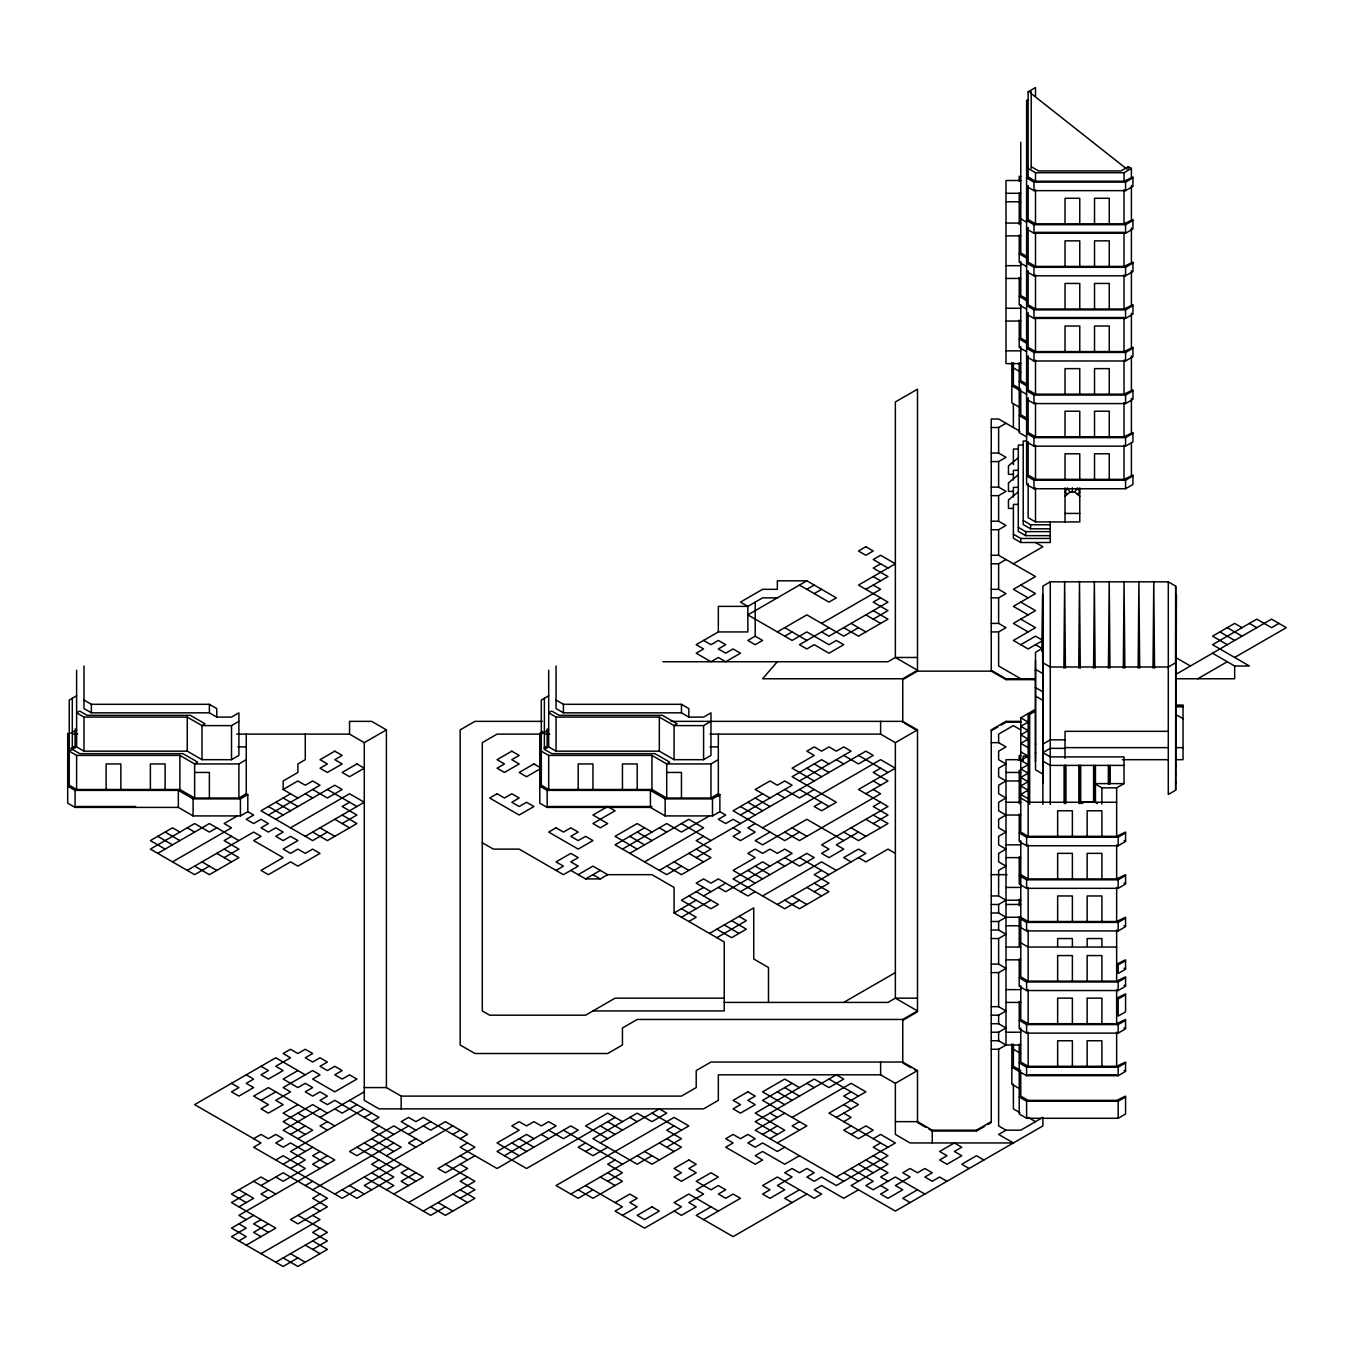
<?xml version="1.0" encoding="UTF-8"?>
<svg xmlns="http://www.w3.org/2000/svg" width="1354" height="1354" viewBox="0 0 1354 1354"><rect width="100%" height="100%" fill="white"/><g stroke="black" fill="none" stroke-linecap="round" stroke-linejoin="round"><path stroke-width="1.5" d="M1042.885 804.327L1042.885 586.096L1050.264 581.831L1168.299 581.831L1175.678 586.096L1175.661 662.749L1168.282 666.997L1168.282 794.476L1175.661 790.211L1175.661 781.8M1065.023 496.376L1069.931 492.111L1074.856 492.111L1077.31 487.863L1079.764 492.111L1077.31 494.244M777.348 661.734L762.59 678.76L902.746 678.76L917.487 670.247L895.366 657.469L887.987 661.734L662.952 661.734M1018.293 457.804L1008.459 465.844L1008.459 474.357L1013.384 474.357M1018.293 474.848L1008.459 482.87L1008.459 491.384L1013.384 491.384M1018.293 491.874L1008.459 499.914L1008.459 508.427L1013.384 508.427M1026.603 186.378L1033.982 190.643L1125.563 190.643L1132.943 186.378L1132.943 176.985L1124.023 181.233L1035.505 181.233L1028.143 176.985L1028.143 91.801L1035.505 87.553L1035.505 96.066M76.619 695.804L69.24 700.052L69.24 785.235L76.619 789.484L179.879 789.484L194.637 798.014L238.896 798.014L246.259 793.749L247.799 794.629L247.799 811.672L240.42 815.92L193.097 815.92L178.339 807.407L75.079 807.407L67.7 803.159L67.7 733.242M70.713 733.276L76.619 729.874L75.079 728.977M70.696 748.542L75.079 746.02L75.079 730.872M70.713 750.319L76.619 746.9L83.982 751.165L187.258 751.165L202 759.679L231.517 759.679L238.896 755.414L238.896 712.83L231.517 717.095L216.758 717.095L209.379 712.83L91.361 712.83L83.982 708.582L83.982 665.982M1131.402 176.985L1131.402 168.455L1128.322 166.694L1120.96 170.942L1038.586 170.942L1031.206 166.694M1028.143 168.455L1035.505 172.72L1124.023 172.72L1131.402 168.455M1026.603 177.865L1033.982 182.13L1125.563 182.13L1132.943 177.865M202 759.679L202 725.609L205.08 723.831L190.322 715.318L87.062 715.318L79.683 711.053L76.619 712.83L83.982 717.095L187.258 717.095L202 725.609L231.517 725.609L238.896 721.343M1028.143 185.498L1028.143 219.568L1035.505 223.833L1124.023 223.833L1132.943 219.568L1132.943 228.978L1125.563 233.227L1033.982 233.227L1026.603 228.978M1026.603 220.448L1033.982 224.713L1125.563 224.713L1132.943 220.448M69.24 751.165L76.619 755.414L179.879 755.414L194.637 763.944L238.896 763.944L246.259 759.679M1028.143 227.421L1028.143 262.151L1035.505 266.416L1124.023 266.416L1132.943 262.151L1132.943 271.562L1125.563 275.81L1033.982 275.81L1026.603 271.562M1026.603 263.048L1033.982 267.297L1125.563 267.297L1132.943 263.048M67.7 786.115L75.079 790.381L178.339 790.381L193.097 798.894L240.42 798.894L247.799 794.629M157.758 853.375L209.379 823.554L238.896 840.597M216.758 827.819L209.379 832.067L194.637 823.554L150.379 849.11L194.637 874.667L209.379 866.137M237.255 815.988L224.138 823.554L231.517 827.819L172.5 861.889M305.276 734.122L305.276 759.679L297.897 763.944L297.897 772.457L283.138 780.97L283.138 789.484L297.897 780.97L305.276 785.235L312.656 780.97L320.018 785.235L268.397 815.04M236.764 734.122L349.535 734.122L364.277 742.652L386.415 729.874L386.415 1087.584L401.156 1096.114L681.451 1096.114L696.21 1087.584L696.21 1070.557L710.968 1062.044L902.746 1062.044L917.487 1070.557L917.487 1122.551L925.696 1127.273M1028.143 270.665L1028.143 304.735L1035.505 309L1124.023 309L1132.943 304.735L1132.943 314.145L1125.563 318.41L1033.982 318.41L1026.603 314.145M1026.603 305.632L1033.982 309.88L1125.563 309.88L1132.943 305.632M290.518 793.749L261.017 810.775L312.656 840.597L327.397 832.067M231.517 836.332L224.138 840.597L238.896 849.11L224.138 857.624M187.258 870.402L253.638 832.067L261.017 836.332L253.638 840.597L283.138 857.624L261.017 870.402L268.397 874.667L290.518 861.889L297.897 866.137L320.018 853.375L312.656 849.11L305.276 853.375L297.897 849.11L290.518 853.375L283.138 849.11L297.897 840.597L290.518 836.332L283.138 840.597L275.776 836.332L283.138 832.067L275.776 827.819L268.397 832.067L261.017 827.819L268.397 823.554L261.017 819.305L253.638 823.554L246.259 819.305L253.638 815.04L247.731 811.638M275.776 819.305L334.776 785.235L342.156 789.484L327.397 798.014L312.656 789.484M290.518 827.819L349.535 793.749L364.277 802.262L305.276 836.332M1028.143 312.605L1028.143 347.318L1035.505 351.583L1124.023 351.583L1132.943 347.318L1132.943 356.728L1125.563 360.993L1033.982 360.993L1026.603 356.728M1026.603 348.215L1033.982 352.463L1125.563 352.463L1132.943 348.215M349.535 802.262L342.156 806.527L356.914 815.04L342.156 823.554M991.246 427.509L998.626 427.509L1006.005 423.26M548.692 695.804L541.312 700.052L541.312 785.235L548.692 789.484L651.951 789.484L666.71 798.014L710.968 798.014L718.331 793.749L719.871 794.629L719.871 811.672L712.492 815.92L665.169 815.92L650.411 807.407L547.151 807.407L539.772 803.159L539.772 733.242L542.717 731.532M991.246 461.579L998.626 461.579L1006.005 457.313L998.626 453.065L991.246 453.065M1028.143 355.848L1028.143 389.918L1035.505 394.166L1124.023 394.166L1132.943 389.918L1132.943 399.312L1125.563 403.577L1033.982 403.577L1026.603 399.312M1026.603 390.798L1033.982 395.063L1125.563 395.063L1132.943 390.798M777.348 597.859L762.59 597.859L747.848 606.372L747.848 631.929L718.331 631.929L696.21 644.69L703.589 648.955L696.21 653.22L710.968 661.734L718.331 657.469L725.71 661.734L740.469 653.22L733.089 648.955L725.71 653.22L718.331 648.955L725.71 644.69L718.331 640.442L710.968 644.69L703.589 640.442M799.469 585.08L828.986 602.107L836.349 597.859L806.849 580.815L747.848 614.885L792.107 640.442L806.849 631.929L828.986 644.69L836.349 640.442L843.728 644.69L828.986 653.22L814.228 644.69L806.849 648.955L799.469 644.69L828.986 627.664M806.849 589.328L814.228 585.08M539.772 750.268L541.312 749.388M544.223 747.696L547.151 746.02L547.151 728.977L548.692 729.874L541.312 734.122L497.053 734.122L482.295 742.652L482.295 1010.93L489.674 1015.195L585.571 1015.195L615.071 998.152L724.238 998.152M544.376 698.292L544.376 749.388L548.692 746.9L556.054 751.165L659.33 751.165L674.072 759.679L703.589 759.679L710.968 755.414L710.968 712.83L703.589 717.095L688.831 717.095L681.451 712.83L563.433 712.83L556.054 708.582L556.054 665.982M814.228 593.594L821.607 589.328M755.21 636.177L747.848 640.442L755.21 644.69L762.59 640.442L755.21 636.177L755.21 602.107M880.608 563.789L873.228 568.037L887.987 576.567L865.866 589.328M991.246 495.649L998.626 495.649L1006.005 491.384L998.626 487.135L991.246 487.135M777.348 631.929L806.849 614.885L843.728 636.177L858.487 627.664M1028.143 397.771L1028.143 432.501L1035.505 436.75L1124.023 436.75L1132.943 432.501L1132.943 441.895L1125.563 446.16L1033.982 446.16L1026.603 441.895M1026.603 433.382L1033.982 437.647L1125.563 437.647L1132.943 433.382M784.728 636.177L792.107 631.929M821.607 623.399L880.608 589.328L873.228 585.08M880.608 597.859L873.228 602.107L887.987 610.637L873.228 619.15M991.246 529.719L998.626 529.719L1006.005 525.454L998.626 521.205L991.246 521.205M1028.143 441.675L1028.143 475.085L1035.505 479.35L1124.023 479.35L1132.943 475.085L1132.943 484.495L1125.563 488.743L1033.982 488.743L1026.603 484.495L1026.603 100.331L1028.143 100.331M1026.603 475.965L1033.982 480.23L1125.563 480.23L1132.943 475.965M674.072 759.679L674.072 725.609L677.152 723.831L662.394 715.318L559.134 715.318L551.755 711.053L548.692 712.83L556.054 717.095L659.33 717.095L674.072 725.609L703.589 725.609L710.968 721.343M991.246 563.789L998.626 563.789L1006.005 559.524M1013.384 563.789L1042.885 546.745L1035.505 542.497M541.312 751.165L548.692 755.414L651.951 755.414L666.71 763.944L710.968 763.944L718.331 759.679M991.246 597.859L998.626 597.859L1006.005 593.594L998.626 589.328L991.246 589.328M556.054 870.402L563.433 866.137L556.054 861.889L570.813 853.375L578.192 857.624L570.813 861.889L578.192 866.137L563.433 874.667L519.174 849.11L493.364 849.11L482.295 842.73M1041.886 651.511L1042.665 594.084L1042.665 664.577M644.572 827.819L615.071 844.845L666.71 874.667L681.451 866.137M902.746 679.657L917.487 671.144L991.246 671.144L1006.005 679.657L1034.913 679.657M1042.665 602.665L1042.665 603.562M578.192 874.667L592.95 866.137L607.692 874.667L651.951 874.667L674.072 887.429L674.072 912.985L724.238 941.944L724.238 1010.93L592.95 1010.93M622.451 849.11L666.71 823.554L681.451 832.067L709.378 815.954M991.246 631.929L998.626 631.929L1006.005 627.664L998.626 623.399L991.246 623.399M539.772 786.115L547.151 790.381L650.411 790.381L665.169 798.894L712.492 798.894L719.871 794.629M1042.885 783.238L1042.885 611.196M570.813 870.402L585.571 878.915L600.313 870.402M629.83 853.375L688.831 819.305L703.589 827.819L644.572 861.889M1042.885 619.709L1042.885 620.606M585.571 878.915L600.313 878.915L607.692 874.667M1042.885 628.239L1042.885 629.119M762.59 793.749L733.089 810.775L784.728 840.597L799.469 832.067M1020.764 644.69L1035.505 636.177L1041.412 639.596M1042.885 636.752L1042.885 637.632M297.897 1070.557L283.138 1079.07L297.897 1087.584L305.276 1083.335L312.656 1087.584L305.276 1091.849L312.656 1096.114L320.018 1091.849L327.397 1096.114L320.018 1100.362L327.397 1104.627L334.776 1100.362L393.794 1134.432M703.589 836.332L696.21 840.597L710.968 849.11L696.21 857.624M740.469 815.04L792.107 785.235L784.728 780.97L777.348 785.235L769.969 780.97L755.21 789.484L769.969 798.014M799.469 780.97L851.107 751.165L843.728 746.9L836.349 751.165L828.986 746.9L821.607 751.165L814.228 746.9L806.849 751.165L814.228 755.414L792.107 768.192L814.228 780.97M1041.412 641.288L1028.143 648.955L1013.384 640.442L1035.505 627.664L1020.764 619.15M1042.885 645.418L1042.885 646.298M1042.885 648.058L1035.505 652.323L1035.505 769.817L1042.885 774.065M261.017 1100.362L275.776 1091.849M659.33 870.402L865.866 751.165L873.228 755.414L858.487 763.944L843.728 755.414M1042.885 653.982L1042.885 654.879M1035.505 761.743L1035.505 660.397M1042.885 656.131L1042.885 657.028M755.21 823.554L747.848 827.819L755.21 832.067L740.469 840.597L733.089 836.332L740.469 832.067L733.089 827.819M814.228 789.484L799.469 798.014L784.728 789.484M709.902 734.122L880.608 734.122L895.366 742.652L917.487 729.874L917.487 1011.827L902.746 1020.341M1042.885 664.662L1042.885 665.542M1035.505 670.095L1035.505 670.975M762.59 827.819L880.608 759.679L895.366 768.192L858.487 789.484L887.987 806.527L821.607 844.845L828.986 849.11L821.607 853.375L828.986 857.624L843.728 849.11L836.349 844.845L858.487 832.067M1175.678 595.049L1176.44 594.609L1175.678 783.035M297.897 1104.627L283.138 1113.14L312.656 1130.184L297.897 1138.697M769.969 832.067L755.21 840.597L762.59 844.845L806.849 819.305L843.728 840.597M821.607 802.262L814.228 806.527L821.607 810.775L836.349 802.262L792.107 776.722L821.607 759.679L828.986 763.944M880.608 768.192L873.228 772.457L887.987 780.97L865.866 793.749M1175.678 603.562L1175.678 602.682M253.638 1138.697L261.017 1134.432L268.397 1138.697L275.776 1134.432L283.138 1138.697L275.776 1142.945L283.138 1147.21L290.518 1142.945L305.276 1151.475M1035.505 687.121L1035.505 688.018M1175.678 612.093L1175.678 611.196M320.018 1108.875L283.138 1130.184L334.776 1159.989L238.896 1215.35L246.259 1219.599M703.589 887.429L681.451 900.207L696.21 908.737M1042.885 691.386L1042.885 692.266M1175.678 620.606L1175.678 619.709M290.518 1134.432L305.276 1125.919M320.018 1117.405L364.277 1091.849M674.072 912.985L696.21 900.207M703.589 895.959L725.71 883.18M1020.764 721.36L1006.005 721.36L991.246 729.874L991.246 1122.551L987.98 1124.446M991.246 730.754L997.813 726.98M1001.097 725.084L1006.005 722.241L1020.764 722.241M1019.224 814.092L1019.224 841.477L1026.603 845.742L1118.184 845.742L1125.563 841.477L1125.563 832.067L1116.644 836.332L1028.143 836.332L1020.764 832.067L1020.764 717.823L1034.693 709.784M1175.678 629.119L1175.678 628.239M1034.625 710.698L1029.666 713.558L1029.666 804.276M1029.666 714.455L1034.625 711.595M327.397 1121.654L320.018 1125.919L327.397 1130.184M356.914 1104.627L342.156 1113.14L334.776 1108.875M681.451 917.25L710.968 900.207M880.608 802.262L873.228 806.527L887.987 815.04L873.228 823.554M1175.678 637.632L1175.678 636.752M275.776 1159.989L283.138 1155.724L305.276 1168.502L283.138 1181.28L275.776 1177.015M364.277 1108.875L290.518 1151.475L305.276 1159.989L290.518 1168.502M688.831 921.499L696.21 917.25L681.451 908.737M740.469 891.694L806.849 853.375L814.228 857.624L799.469 866.137L784.728 857.624M1175.678 646.163L1175.678 645.266M283.138 1164.237L312.656 1147.21M364.277 1117.405L371.656 1113.14M755.21 891.694L747.848 895.959L718.331 878.915L710.968 883.18L703.589 878.915L696.21 883.18L710.968 891.694M1175.678 654.676L1175.678 653.779M246.259 1194.059L231.517 1202.572L275.776 1228.129L246.259 1245.155M261.017 1185.545L283.138 1172.767L327.397 1198.307L290.518 1219.599L297.897 1223.864L327.397 1206.837L312.656 1198.307L320.018 1194.059M320.018 1151.475L312.656 1155.724L327.397 1164.237M371.656 1121.654L379.035 1117.405L349.535 1100.362M762.59 895.959L821.607 861.889L836.349 870.402M1035.505 743.82L1035.505 744.7M709.479 933.431L753.738 907.874L753.738 958.987L768.497 967.501L768.497 1002.417M238.896 1206.837L253.638 1198.307L238.896 1189.794M268.397 1189.794L261.017 1194.059L268.397 1198.307M327.397 1155.724L312.656 1164.237L320.018 1168.502M379.035 1125.919L371.656 1130.184L401.156 1147.21L386.415 1155.724M821.607 870.402L814.228 874.667L828.986 883.18L814.228 891.694M1042.885 744.108L1050.264 739.843L1065.023 739.843M1020.764 751.893L1028.143 756.158L1020.764 760.406L1028.143 764.671L1020.764 768.92L1028.143 773.185L1020.764 777.45L1028.143 781.698L1020.764 785.963L1028.143 790.211L1020.764 794.476L1028.143 798.742M1035.505 752.333L1035.505 753.23M716.858 937.696L746.359 920.652L738.996 916.387M777.348 904.472L865.866 853.375L858.487 849.11L843.728 857.624L851.107 861.889M1176.795 673.852L1271.541 619.15L1286.3 627.664L1234.662 657.469M253.638 1215.35L231.517 1228.129L246.259 1236.642L238.896 1240.89M305.276 1185.545L312.656 1181.28M408.536 1125.919L356.914 1155.724L349.535 1151.475L393.794 1125.919L423.294 1142.945M799.469 900.207L784.728 908.737L733.089 878.915L762.59 861.889L769.969 866.137M1020.764 780.97L1006.005 780.97L998.626 785.235L998.626 793.749L1006.005 798.014L998.626 802.262L998.626 810.775L1006.005 815.04L1020.764 815.04M1278.921 623.399L1271.541 627.664L1256.8 619.15L1212.541 644.69L1249.42 665.999L1234.662 665.999L1212.541 653.22M261.017 1219.599L253.638 1223.864L268.397 1232.377M312.656 1189.794L393.794 1142.945M408.536 1134.432L430.674 1121.654M1197.782 678.76L1227.283 661.734M1042.885 773.777L1042.885 774.674M268.397 1223.864L253.638 1232.377L261.017 1236.642M379.035 1159.989L371.656 1164.237L393.794 1177.015L356.914 1198.307L342.156 1189.794M415.915 1138.697L408.536 1142.945L415.915 1147.21M1064.092 803.227L1064.092 765.399L1065.936 765.399L1065.936 803.227M334.776 1194.059L452.795 1125.919M1078.85 803.227L1078.85 765.399L1080.695 765.399L1080.695 803.227M356.914 1189.794L342.156 1198.307L253.638 1147.21L261.017 1142.945L194.637 1104.627L275.776 1057.779L305.276 1074.822M401.156 1164.237L364.277 1185.545L371.656 1189.794M452.795 1134.432L460.174 1130.184M1006.005 815.04L998.626 819.305L998.626 827.819L1006.005 832.067L998.626 836.332L998.626 844.845L1006.005 849.11L998.626 853.375L998.626 861.889L1006.005 866.137L998.626 870.402L998.626 895.959L1006.005 900.207L1020.764 900.207M1094.523 765.924L1095.437 765.399L1095.437 801.822L1094.523 802.347L1093.592 801.822L1093.592 765.399L1094.523 765.924L1094.523 802.347M1175.678 723.408L1175.678 722.528M261.017 1253.669L320.018 1219.599L312.656 1215.35M408.536 1168.502L401.156 1172.767L415.915 1181.28M460.174 1138.697L467.553 1134.432L445.415 1121.654L430.674 1130.184L423.294 1125.919M1109.264 765.924L1110.195 765.399L1110.195 783.611L1109.264 784.135L1108.351 783.611L1108.351 765.399L1109.264 765.924L1109.264 784.135M1175.678 731.922L1175.678 731.042M320.018 1228.129L312.656 1232.377L327.397 1240.89L312.656 1249.42M386.415 1189.794L393.794 1185.545L371.656 1172.767M415.915 1172.767L401.156 1181.28L408.536 1185.545M467.553 1142.945L460.174 1147.21L497.053 1168.502L570.813 1125.919L578.192 1130.184L563.433 1138.697L548.692 1130.184M1175.678 740.452L1175.678 739.555M275.776 1262.199L327.397 1232.377L297.897 1215.35M393.794 1194.059L423.294 1177.015L364.277 1142.945M1175.678 748.965L1175.678 748.085M297.897 1257.934L283.138 1266.447L231.517 1236.642L246.259 1228.129L238.896 1223.864M474.932 1155.724L445.415 1172.767L438.036 1168.502L474.932 1147.21L423.294 1117.405L415.915 1121.654L408.536 1117.405L401.156 1121.654L415.915 1130.184M1124.023 783.611L1094.523 783.611L1101.902 787.859L1116.644 787.859L1124.023 783.611L1124.023 756.886L1050.264 756.886L1042.885 752.621L1050.264 748.356L1065.023 748.356M1175.678 757.478L1175.678 756.598M408.536 1202.572L467.553 1168.502L460.174 1164.237M1175.678 765.992L1175.678 765.112M467.553 1177.015L460.174 1181.28L474.932 1189.794L460.174 1198.307M504.433 1155.724L556.054 1125.919L548.692 1121.654L541.312 1125.919L533.933 1121.654L526.554 1125.919L519.174 1121.654L511.812 1125.919L519.174 1130.184L497.053 1142.945L519.174 1155.724M1175.678 774.522L1175.678 773.625M423.294 1211.085L474.932 1181.28L445.415 1164.237M445.415 1206.837L430.674 1215.35L364.277 1177.015M615.071 1117.405L526.554 1168.502L497.053 1151.475L526.554 1134.432L533.933 1138.697M585.571 1142.945L578.192 1147.21L592.95 1155.724L607.692 1147.21M991.246 904.472L998.626 904.472L1006.005 900.207M1019.224 832.964L1026.603 837.212L1118.184 837.212L1125.563 832.964M585.571 1151.475L592.95 1147.21M600.313 1142.945L659.33 1108.875L666.71 1113.14L651.951 1121.654L637.192 1113.14L592.95 1138.697L637.192 1164.237L651.951 1155.724M843.728 1002.417L895.366 972.612M991.246 921.499L998.626 921.499L1006.005 917.25L1020.764 917.25L1028.143 921.499L1116.644 921.499L1125.563 917.25L1125.563 926.644L1118.184 930.909L1026.603 930.909L1020.696 927.507M615.071 1159.989L607.692 1164.237L622.451 1172.767L607.692 1181.28M674.072 1125.919L666.71 1130.184L681.451 1138.697L666.71 1147.21M991.246 938.542L998.626 938.542L1006.005 934.277L998.626 930.029L991.246 930.029M570.813 1194.059L688.831 1125.919L674.072 1117.405L556.054 1185.545L578.192 1198.307L592.95 1189.794M1020.764 874.667L1028.143 878.915L1116.644 878.915L1125.563 874.667L1125.563 884.06L1118.184 888.326L1026.603 888.326L1019.224 884.06L1019.224 856.693M1019.224 875.547L1026.603 879.812L1118.184 879.812L1125.563 875.547M792.107 1083.335L762.59 1100.362L806.849 1125.919L777.348 1142.945M542.395 721.36L474.932 721.36L460.174 729.874L460.174 1045L474.932 1053.514L607.692 1053.514L622.451 1045L622.451 1027.974L637.192 1019.46L902.746 1019.46L917.487 1010.93L895.366 998.152L887.987 1002.417L724.238 1002.417M991.246 972.612L998.626 972.612L1006.005 968.347L998.626 964.099L991.246 964.099M615.071 1202.572L629.83 1194.059L637.192 1198.307L629.83 1202.572L637.192 1206.837L622.451 1215.35M784.728 1113.14L755.21 1130.184L843.728 1181.28M1020.696 918.977L1026.603 922.396L1118.184 922.396L1125.563 918.13M762.59 1134.432L777.348 1125.919M792.107 1117.405L851.107 1083.335L865.866 1091.849L828.986 1113.14L887.987 1147.21M769.969 1138.697L784.728 1130.184L755.21 1113.14L814.228 1079.07L828.986 1087.584L843.728 1079.07L836.349 1074.822L755.21 1121.654L777.348 1134.432M799.469 1121.654L792.107 1125.919L799.469 1130.184M851.107 1091.849L843.728 1096.114L858.487 1104.627L836.349 1117.405M991.246 1015.195L998.626 1015.195L1006.005 1010.93L998.626 1006.682L991.246 1006.682M784.728 1147.21L777.348 1151.475L762.59 1142.945L755.21 1147.21L747.848 1142.945L755.21 1138.697L747.848 1134.432L740.469 1138.697L733.089 1134.432L725.71 1138.697L733.089 1142.945L725.71 1147.21L755.21 1164.237L762.59 1159.989L755.21 1155.724L762.59 1151.475L784.728 1164.237L799.469 1155.724M364.277 742.652L364.277 1100.362L379.035 1108.875L703.589 1108.875L718.331 1100.362L718.331 1074.822L880.608 1074.822L895.366 1083.335L917.487 1070.557M843.728 1121.654L851.107 1117.405L843.728 1113.14M991.246 1032.222L998.626 1032.222L1006.005 1027.974L998.626 1023.709L991.246 1023.709M1116.644 964.099L1125.563 959.834L1125.563 969.244L1118.184 973.492L1118.184 964.979L1125.563 960.714M710.968 1206.837L696.21 1215.35L733.089 1236.642L806.849 1194.059M851.107 1125.919L843.728 1130.184L858.487 1138.697L873.228 1130.184L865.866 1125.919L851.107 1134.432M703.589 1219.599L740.469 1198.307L733.089 1194.059L725.71 1198.307L718.331 1194.059L725.71 1189.794L718.331 1185.545L710.968 1189.794L696.21 1181.28L710.968 1172.767L718.331 1177.015L696.21 1189.794L703.589 1194.059L688.831 1202.572L696.21 1206.837L681.451 1215.35L674.072 1211.085M991.246 1049.265L998.626 1049.265L1006.005 1045L1020.764 1045M1020.764 840.597L1020.764 976.86L1028.143 981.125L1116.644 981.125L1125.563 976.86L1125.563 986.271L1118.184 990.536L1026.603 990.536L1019.224 986.271L1019.224 958.886M1019.224 977.757L1026.603 982.005L1118.184 982.005L1125.563 977.757M873.228 1138.697L880.608 1134.432L895.366 1142.945L836.349 1177.015M1116.644 998.152L1125.563 993.904L1125.563 1011.827L1118.184 1016.075L1118.184 999.049L1125.563 994.784M799.469 1189.794L784.728 1198.307L792.107 1202.572M880.608 1142.945L873.228 1147.21L887.987 1155.724L836.349 1185.545L821.607 1177.015L814.228 1181.28L806.849 1177.015L814.228 1172.767L806.849 1168.502L799.469 1172.767L792.107 1168.502L784.728 1172.767L792.107 1177.015L777.348 1185.545L784.728 1189.794L769.969 1198.307L762.59 1194.059L769.969 1189.794L762.59 1185.545L777.348 1177.015L814.228 1198.307L821.607 1194.059L814.228 1189.794L821.607 1185.545L843.728 1198.307L858.487 1189.794M1020.764 985.644L1020.764 1019.444L1028.143 1023.709L1116.644 1023.709L1125.563 1019.444L1125.563 1028.854L1118.184 1033.119L1026.603 1033.119L1019.224 1028.854L1019.224 1001.469M1019.224 1020.341L1026.603 1024.589L1118.184 1024.589L1125.563 1020.341M895.366 1121.654L917.487 1121.654L932.246 1130.184L976.505 1130.184L991.246 1121.654M928.962 1129.168L932.246 1131.064L976.505 1131.064L984.696 1126.325M873.228 1155.724L887.987 1164.237L851.107 1185.545L895.366 1211.085L1042.885 1125.919L1042.885 1117.405L1020.764 1130.184L1006.005 1130.184L998.626 1134.432L1013.384 1142.945L910.125 1142.945L895.366 1134.432L895.366 1083.335M1020.764 1027.974L1020.764 1062.044L1028.143 1066.292L1116.644 1066.292L1125.563 1062.044L1125.563 1071.437L1118.184 1075.702L1026.603 1075.702L1011.844 1067.189M1019.224 1062.924L1026.603 1067.189L1118.184 1067.189L1125.563 1062.924M917.487 1189.794L902.746 1198.307L910.125 1202.572M1019.224 1096.994L1026.603 1101.259L1118.184 1101.259L1125.563 1096.994M1019.224 1044.069L1019.224 1114.02L1026.603 1118.286L1118.184 1118.286L1125.563 1114.02L1125.563 1096.114L1116.644 1100.362L1028.143 1100.362L1020.764 1096.114L1020.764 1072.266M1028.143 91.801L1031.206 91.801L1031.206 168.455M1020.764 176.257L1019.224 176.257L1019.224 181.368M1020.764 180.505L1006.005 180.505L1006.005 363.634L1020.764 363.634M1006.005 193.284L1020.764 193.284M1006.005 201.797L1020.764 201.797M1006.005 223.088L1020.764 223.088M1006.005 235.867L1020.764 235.867M1006.005 265.689L1020.764 265.689M1006.005 278.45L1020.764 278.45M1006.005 308.272L1020.764 308.272M1006.005 321.05L1020.764 321.05M1006.005 350.855L1020.764 350.855M1026.501 441.015L1023.218 441.015L1023.218 524.523L1030.597 528.788L1050.264 528.788M1023.218 445.026L1018.293 445.026L1018.293 531.377L1025.672 535.642L1050.264 535.642M1018.293 449.054L1013.384 449.054L1013.384 464.676M1018.293 470.346L1013.384 470.346L1013.384 480.027M1018.293 487.372L1013.384 487.372L1013.384 497.07M1018.293 504.416L1013.384 504.416L1013.384 538.232L1020.764 542.497L1050.264 542.497L1050.264 521.933M1065.023 513.42L1079.764 513.42M1028.143 483.598L1028.143 517.668L1035.505 521.933L1079.764 521.933L1079.764 487.863M1023.218 520.511L1030.597 524.777L1050.264 524.777M1018.293 527.366L1025.672 531.631L1050.264 531.631M1013.384 534.221L1020.764 538.469L1050.264 538.469M991.246 555.275L998.626 555.275L1035.505 576.567L1013.384 589.328L1028.143 597.859M806.849 580.815L777.348 580.815L777.348 589.328L762.59 589.328L740.469 602.107L747.848 606.372L718.331 606.372L718.331 631.929M917.487 657.469L895.366 657.469L895.366 401.952L917.487 389.19L917.487 671.144M1168.282 666.997L1050.264 666.997L1042.885 662.749M991.246 670.247L1006.005 678.76L1034.456 678.76M1176.711 678.76L1234.662 678.76L1234.662 665.999M83.982 700.052L91.361 704.317L209.379 704.317L216.758 708.582L216.758 717.095M556.054 700.052L563.433 704.317L681.451 704.317L688.831 708.582L688.831 717.095M1176.761 705.045L1183.041 705.045L1183.041 759.679L1176.761 759.679M1176.761 705.942L1183.041 705.942M1176.761 706.822L1183.041 706.822M670.992 721.36L902.746 721.36L917.487 729.874M1168.282 731.329L1065.023 731.329L1065.023 758.358M73.454 734.122L77.669 734.122M545.527 734.122L549.741 734.122M991.246 742.652L998.626 742.652L1006.005 746.9L998.626 751.165L998.626 759.679L1006.005 763.944L998.626 768.192L998.626 776.722L1006.005 780.97M237.881 746.9L246.259 746.9M709.953 746.9L718.331 746.9M1065.903 747.628L1168.384 747.628M1176.761 747.628L1183.041 747.628M1020.764 755.414L1019.224 755.414L1019.224 760.525M1028.143 756.158L1023.218 756.158L1023.218 760.356M1020.764 759.679L1006.005 759.679L1006.005 1045L998.626 1040.752L991.246 1040.752M1122.381 759.679L1168.384 759.679M1018.293 760.169L1023.218 760.169M1124.023 765.399L1050.264 765.399L1042.885 761.134M194.637 772.457L209.379 772.457L209.379 798.014M666.71 772.457L681.451 772.457L681.451 798.014M1006.005 772.457L1020.764 772.457M1006.005 802.262L1020.764 802.262M1116.644 802.262L1028.143 802.262L1020.764 797.997M76.619 806.527L135.62 806.527M548.692 806.527L651.951 806.527M1124.023 840.597L1125.563 840.597M1006.005 844.845L1020.764 844.845M1006.005 857.624L1020.764 857.624M991.246 874.667L1007.054 874.667M1124.023 883.18L1125.563 883.18M1006.005 887.429L1020.764 887.429M991.246 895.959L998.626 895.959M1006.005 904.472L1020.764 904.472M991.246 912.985L998.626 912.985L1006.005 917.25M1006.005 925.764L1020.764 925.764M1124.023 925.764L1125.563 925.764M1006.005 947.055L1020.764 947.055M1116.644 947.055L1028.143 947.055L1020.764 942.79M1006.005 959.834L1020.764 959.834M1124.023 968.347L1125.563 968.347M1124.023 985.39L1125.563 985.39M1006.005 989.639L1020.764 989.639M917.487 998.152L895.366 998.152L895.366 742.652M1006.005 1002.417L1020.764 1002.417M1124.023 1027.974L1125.563 1027.974M1006.005 1032.222L1020.764 1032.222M1124.023 1070.557L1125.563 1070.557M1028.143 1074.805L1116.644 1074.805M364.277 1087.584L386.415 1087.584M1020.764 218.84L1026.654 222.242M1026.654 256.312L1020.764 252.91L1020.764 142.187M1019.224 253.79L1026.603 258.055M1026.603 266.569L1019.224 262.304L1019.224 234.936M1026.654 298.895L1020.764 295.494L1020.764 261.424M1019.224 296.374L1026.603 300.639M1026.603 309.152L1019.224 304.904L1019.224 277.519M1026.654 341.479L1020.764 338.077L1020.764 304.667M1019.224 338.974L1026.603 343.222M1026.603 351.735L1019.224 347.487L1019.224 320.103M1013.384 367.882L1020.764 372.147M1026.654 384.079L1020.764 380.66L1020.764 346.59M1019.224 381.557L1026.603 385.805M1020.764 389.19L1013.384 384.925L1013.384 362.787M1011.844 385.805L1026.603 394.336M1019.224 407.097L1011.844 402.849L1011.844 362.601M1026.654 418.149L1020.764 414.73L1020.764 390.883M1019.224 415.627L1026.603 419.875M1019.884 431.266L998.626 418.995L991.246 418.995L991.246 671.144M1026.603 436.919L1019.224 432.654L1019.224 362.686M1249.42 623.399L1256.8 627.664M1242.041 627.664L1234.662 623.399L1212.541 636.177L1227.283 644.69M1227.283 627.664L1242.041 636.177M1219.92 631.929L1234.662 640.442M1175.661 657.469L1190.403 665.999M1020.764 585.08L1035.505 593.594L1013.384 606.372L1028.143 614.885M1020.764 602.107L1035.505 610.637L1013.384 623.399L1028.143 631.929M1175.678 714.455L1183.041 718.703M1035.505 644.69L1041.412 648.109M887.987 568.037L873.228 559.524L880.608 555.275L895.366 563.789L858.487 585.08L887.987 602.107L828.986 636.177L821.607 631.929M1035.505 669.35L1042.885 673.615M873.228 576.567L880.608 580.815M1020.764 678.76L998.626 665.999L998.626 631.929M1035.505 687.561L1042.885 691.826M1035.505 696.091L1042.885 700.34M873.228 610.637L887.987 619.15L858.487 636.177L843.728 627.664M865.866 614.885L880.608 623.399M1020.764 717.823L1028.143 722.088L1020.764 726.336L1028.143 730.601L1020.764 734.85L1028.143 739.115L1020.764 743.38L1028.143 747.628M851.107 623.399L865.866 631.929M1020.764 729.874L1013.384 725.609L998.626 734.122L998.626 742.652M1097.468 803.514L1094.523 801.822L1079.764 801.822L1082.726 803.514M784.728 627.664L806.849 640.442M904.387 723.188L917.487 730.754M858.487 755.414L887.987 772.457M836.349 759.679L843.728 763.944M873.228 780.97L880.608 785.235M873.228 789.484L880.608 793.749L799.469 840.597L784.728 832.067M814.228 763.944L828.986 772.457M806.849 768.192L821.607 776.722M873.228 815.04L887.987 823.554L858.487 840.597L843.728 832.067M865.866 819.305L880.608 827.819M799.469 789.484L828.986 806.527M851.107 827.819L865.866 836.332M895.366 853.375L887.987 849.11L865.866 861.889L858.487 857.624M777.348 793.749L784.728 798.014M755.21 798.014L769.969 806.527M747.848 802.262L762.59 810.775M792.107 827.819L806.849 836.332M740.469 806.527L755.21 815.04M719.82 811.638L725.71 815.04L718.331 819.305L725.71 823.554L733.089 819.305L740.469 823.554M799.469 857.624L828.986 874.667M777.348 861.889L784.728 866.137M814.228 883.18L828.986 891.694L799.469 908.737L784.728 900.207M806.849 887.429L821.607 895.959M681.451 823.554L710.968 840.597M755.21 866.137L769.969 874.667M544.376 749.388L551.755 753.653L655.031 753.653L669.773 762.167L666.71 763.944L666.71 798.014M747.848 870.402L762.59 878.915M792.107 895.959L806.849 904.472M659.33 827.819L666.71 832.067M696.21 849.11L710.968 857.624L681.451 874.667L666.71 866.137M755.21 883.18L733.089 870.402L755.21 857.624L747.848 853.375L755.21 849.11L762.59 853.375L769.969 849.11L777.348 853.375L784.728 849.11L792.107 853.375L725.71 891.694L718.331 887.429M651.951 832.067L637.192 823.554L615.071 836.332L637.192 849.11M688.831 853.375L703.589 861.889M637.192 832.067L651.951 840.597M1013.384 1049.265L1020.764 1053.514M629.83 836.332L644.572 844.845M674.072 861.889L688.831 870.402M1020.764 1070.557L1013.384 1066.292L1013.384 1044.154M696.21 891.694L718.331 904.472L710.968 908.737L688.831 895.959M731.617 920.652L746.359 929.166L731.617 937.696L716.858 929.166M1019.224 1088.481L1011.844 1084.216L1011.844 1043.968M386.415 729.874L371.656 721.36L349.535 721.36L349.535 734.122M724.238 924.917L738.996 933.431M1019.934 1112.666L1013.384 1108.875L1013.384 1084.114M1028.143 1117.405L1035.505 1121.654M592.95 874.667L600.313 878.915M910.937 1067.663L902.746 1062.924L902.746 1019.46M914.221 1069.558L917.487 1071.437M1006.005 1130.184L998.626 1125.919L998.626 1049.265M983.884 1159.989L976.505 1155.724L961.746 1164.237L969.125 1168.502M327.397 789.484L356.914 806.527M828.986 1079.07L858.487 1096.114M305.276 793.749L312.656 798.014M342.156 815.04L356.914 823.554L327.397 840.597L312.656 832.067M806.849 1083.335L814.228 1087.584M843.728 1104.627L851.107 1108.875M283.138 789.484L297.897 798.014M334.776 819.305L349.535 827.819M799.469 1087.584L784.728 1079.07L762.59 1091.849L784.728 1104.627M283.138 798.014L297.897 806.527M784.728 1087.584L799.469 1096.114M947.005 1181.28L939.625 1177.015L932.246 1181.28L924.867 1177.015L932.246 1172.767L924.867 1168.502L917.487 1172.767L910.125 1168.502L902.746 1172.767L910.125 1177.015L895.366 1185.545L902.746 1189.794L887.987 1198.307L880.608 1194.059L887.987 1189.794L880.608 1185.545M275.776 802.262L290.518 810.775M320.018 827.819L334.776 836.332M777.348 1091.849L792.107 1100.362M268.397 806.527L283.138 815.04M865.866 1159.989L887.987 1172.767L880.608 1177.015L887.987 1181.28M924.867 1194.059L895.366 1177.015L873.228 1189.794L865.866 1185.545L873.228 1181.28L851.107 1168.502M769.969 1113.14L777.348 1117.405M858.487 1164.237L873.228 1172.767M843.728 1172.767L858.487 1181.28M187.258 827.819L194.637 832.067M224.138 849.11L238.896 857.624L209.379 874.667L194.637 866.137M179.879 832.067L172.5 827.819L150.379 840.597L165.12 849.11M216.758 853.375L231.517 861.889M165.12 832.067L179.879 840.597M651.951 1113.14L681.451 1130.184M157.758 836.332L172.5 844.845M202 861.889L216.758 870.402M629.83 1117.405L637.192 1121.654M666.71 1138.697L681.451 1147.21L651.951 1164.237L637.192 1155.724M622.451 1121.654L607.692 1113.14L585.571 1125.919L607.692 1138.697M659.33 1142.945L674.072 1151.475M607.692 1121.654L622.451 1130.184M600.313 1125.919L615.071 1134.432M644.572 1151.475L659.33 1159.989M718.331 1211.085L688.831 1194.059L674.072 1202.572L681.451 1206.837L644.572 1228.129L615.071 1211.085L622.451 1206.837L585.571 1185.545M563.433 1130.184L622.451 1164.237M541.312 1134.432L548.692 1138.697M607.692 1172.767L622.451 1181.28L592.95 1198.307L578.192 1189.794M600.313 1177.015L615.071 1185.545M519.174 1138.697L533.933 1147.21M511.812 1142.945L526.554 1151.475M460.174 1155.724L467.553 1159.989M261.017 1066.292L268.397 1070.557L261.017 1074.822L268.397 1079.07L283.138 1070.557L275.776 1066.292L290.518 1057.779L283.138 1053.514L290.518 1049.265L297.897 1053.514L305.276 1049.265L312.656 1053.514L305.276 1057.779L312.656 1062.044L320.018 1057.779L327.397 1062.044L320.018 1066.292L327.397 1070.557L334.776 1066.292L342.156 1070.557L334.776 1074.822L342.156 1079.07L349.535 1074.822L356.914 1079.07L334.776 1091.849L312.656 1079.07L320.018 1074.822L312.656 1070.557L283.138 1087.584L290.518 1091.849L275.776 1100.362L283.138 1104.627L268.397 1113.14L261.017 1108.875L268.397 1104.627L253.638 1096.114L268.397 1087.584L334.776 1125.919M327.397 1113.14L312.656 1104.627L283.138 1121.654L305.276 1134.432M371.656 1138.697L393.794 1151.475M460.174 1189.794L474.932 1198.307L445.415 1215.35L430.674 1206.837M246.259 1074.822L253.638 1079.07L246.259 1083.335L253.638 1087.584L238.896 1096.114L231.517 1091.849L238.896 1087.584L231.517 1083.335M452.795 1194.059L467.553 1202.572M297.897 1113.14L305.276 1117.405M356.914 1147.21L393.794 1168.502M438.036 1202.572L452.795 1211.085M349.535 1185.545L364.277 1194.059M268.397 1181.28L261.017 1177.015L231.517 1194.059L246.259 1202.572M312.656 1206.837L320.018 1211.085M253.638 1181.28L275.776 1194.059M312.656 1240.89L327.397 1249.42L297.897 1266.447L283.138 1257.934M305.276 1245.155L320.018 1253.669M290.518 1253.669L305.276 1262.199M1031.206 93.578L1127.036 169.216M1074.856 492.111L1079.764 496.376M1067.477 494.244L1065.023 492.111L1067.477 487.863L1069.931 492.111M1175.678 586.096L1175.661 790.211M1168.299 581.831L1168.299 668.114M1154.539 668.114L1153.777 581.391L1152.999 668.114M1139.696 668.114L1138.917 581.391L1138.139 668.114M1131.402 185.498L1131.402 219.568M1131.402 228.081L1131.402 262.151M1131.402 270.665L1131.402 304.735M1131.402 313.265L1131.402 347.318M1131.402 355.848L1131.402 389.918M1131.402 398.431L1131.402 432.501M1131.402 443.012L1131.402 475.085M1128.322 166.694L1128.322 168.455M1125.563 182.13L1125.563 190.643M1125.563 224.713L1125.563 233.227M1125.563 267.297L1125.563 275.81M1125.563 309.88L1125.563 318.41M1125.563 352.463L1125.563 360.993M1125.563 395.063L1125.563 403.577M1125.563 437.647L1125.563 446.16M1125.563 480.23L1125.563 488.743M1124.835 668.114L1124.057 581.391L1123.295 668.114M1124.023 172.72L1124.023 181.233M1124.023 189.763L1124.023 223.833M1124.023 266.416L1124.023 232.346L1035.505 232.346L1035.505 266.416M1124.023 274.93L1124.023 309M1124.023 351.583L1124.023 317.513L1035.505 317.513L1035.505 351.583M1124.023 360.096L1124.023 394.166M1124.023 402.68L1124.023 436.75M1124.023 445.28L1124.023 479.35M1118.184 837.212L1118.184 845.742M1118.184 879.812L1118.184 888.326M1118.184 922.396L1118.184 930.909M1118.184 982.005L1118.184 990.536M1118.184 1024.589L1118.184 1033.119M1118.184 1067.189L1118.184 1075.702M1118.184 1101.259L1118.184 1118.286M1116.644 787.859L1116.644 836.332M1116.644 844.845L1116.644 878.915M1116.644 887.429L1116.644 921.499M1116.644 930.029L1116.644 981.125M1116.644 989.639L1116.644 1023.709M1116.644 1032.222L1116.644 1066.292M1109.975 668.114L1109.214 581.391L1108.435 668.114M1109.264 223.833L1109.264 198.276L1094.523 198.276L1094.523 223.833M1109.264 266.416L1109.264 240.86L1094.523 240.86L1094.523 266.416M1109.264 309L1109.264 283.443L1094.523 283.443L1094.523 309M1109.264 351.583L1109.264 326.026L1094.523 326.026L1094.523 351.583M1109.264 394.166L1109.264 368.627L1094.523 368.627L1094.523 394.166M1109.264 436.75L1109.264 411.21L1094.523 411.21L1094.523 436.75M1109.264 479.35L1109.264 453.793L1094.523 453.793L1094.523 479.35M1101.902 787.859L1101.902 804.056M1101.902 836.332L1101.902 810.775L1087.144 810.775L1087.144 836.332M1101.902 878.915L1101.902 853.358L1087.144 853.358L1087.144 878.915M1101.902 921.499L1101.902 895.959L1087.144 895.959L1087.144 921.499M1101.902 946.395L1101.902 938.542L1087.144 938.542L1087.144 946.395M1101.902 981.125L1101.902 955.569L1087.144 955.569L1087.144 981.125M1101.902 1023.709L1101.902 998.152L1087.144 998.152L1087.144 1023.709M1101.902 1066.292L1101.902 1040.752L1087.144 1040.752L1087.144 1066.292M1095.132 668.114L1094.354 581.391L1093.575 668.114M1080.272 668.114L1079.493 581.391L1078.732 668.114M1079.764 223.833L1079.764 198.276L1065.023 198.276L1065.023 223.833M1079.764 266.416L1079.764 240.86L1065.023 240.86L1065.023 266.416M1079.764 309L1079.764 283.443L1065.023 283.443L1065.023 309M1079.764 351.583L1079.764 326.026L1065.023 326.026L1065.023 351.583M1079.764 394.166L1079.764 368.627L1065.023 368.627L1065.023 394.166M1079.764 436.75L1079.764 411.21L1065.023 411.21L1065.023 436.75M1079.764 479.35L1079.764 453.793L1065.023 453.793L1065.023 479.35M1079.764 765.924L1079.764 803.751M1072.385 487.863L1072.385 492.111M1072.385 836.332L1072.385 810.775L1057.643 810.775L1057.643 836.332M1072.385 878.915L1072.385 853.358L1057.643 853.358L1057.643 878.915M1072.385 921.499L1072.385 895.959L1057.643 895.959L1057.643 921.499M1072.385 946.395L1072.385 938.542L1057.643 938.542L1057.643 946.395M1072.385 981.125L1072.385 955.569L1057.643 955.569L1057.643 981.125M1072.385 1023.709L1072.385 998.152L1057.643 998.152L1057.643 1023.709M1072.385 1066.292L1072.385 1040.752L1057.643 1040.752L1057.643 1066.292M1065.412 668.114L1064.65 581.391L1063.872 668.114M1065.023 487.863L1065.023 521.933M1065.023 765.924L1065.023 803.751M1050.264 581.831L1050.264 756.581M1050.264 756.886L1050.264 804.462M1035.505 172.72L1035.505 181.233M1035.505 189.763L1035.505 223.833M1035.505 274.93L1035.505 309M1035.505 360.096L1035.505 394.166M1035.505 402.68L1035.505 436.75M1035.505 445.28L1035.505 479.35M1035.505 487.863L1035.505 521.933M1033.982 182.13L1033.982 190.643M1033.982 224.713L1033.982 233.227M1033.982 267.297L1033.982 275.81M1033.982 309.88L1033.982 318.41M1033.982 352.463L1033.982 360.993M1033.982 395.063L1033.982 403.577M1033.982 437.647L1033.982 446.16M1033.982 480.23L1033.982 488.743M1030.597 524.777L1030.597 528.788M1028.143 713.558L1028.143 836.332M1028.143 844.845L1028.143 878.915M1028.143 887.429L1028.143 921.499M1028.143 930.029L1028.143 981.125M1028.143 989.639L1028.143 1023.709M1028.143 1032.222L1028.143 1066.292M1026.603 837.212L1026.603 845.742M1026.603 879.812L1026.603 888.326M1026.603 922.396L1026.603 930.909M1026.603 982.005L1026.603 990.536M1026.603 1024.589L1026.603 1033.119M1026.603 1067.189L1026.603 1075.702M1026.603 1101.259L1026.603 1118.286M1025.672 531.631L1025.672 535.642M1020.764 538.469L1020.764 542.497M1019.224 193.013L1019.224 224.595M1019.224 770.087L1019.224 803.751M1019.224 899.276L1019.224 905.691M1019.224 916.98L1019.224 946.446M1013.384 403.729L1013.384 427.509M1006.005 678.76L1006.005 679.657M1006.005 721.36L1006.005 722.241M998.626 427.509L998.626 453.065M998.626 461.579L998.626 487.135M998.626 495.649L998.626 521.205M998.626 529.719L998.626 555.275M998.626 563.789L998.626 589.328M998.626 597.859L998.626 623.399M998.626 904.472L998.626 912.985M998.626 921.499L998.626 930.029M998.626 938.542L998.626 964.099M998.626 972.612L998.626 1006.682M998.626 1015.195L998.626 1023.709M998.626 1032.222L998.626 1040.752M976.505 1130.184L976.505 1131.064M932.246 1130.184L932.246 1142.945M902.746 678.76L902.746 722.241M880.608 721.36L880.608 734.122M880.608 1062.044L880.608 1074.822M718.331 734.122L718.331 796.287M712.492 798.894L712.492 815.92M710.968 763.944L710.968 798.014M703.589 725.609L703.589 759.679M681.451 704.317L681.451 712.83M665.169 798.894L665.169 815.92M659.33 717.095L659.33 751.165M651.951 755.414L651.951 789.484M650.411 790.381L650.411 807.407M637.192 789.484L637.192 763.944L622.451 763.944L622.451 789.484M592.95 789.484L592.95 763.944L578.192 763.944L578.192 789.484M563.433 704.317L563.433 712.83M556.054 717.095L556.054 751.165M548.692 670.247L548.692 746.9M548.692 755.414L548.692 789.484M547.151 790.381L547.151 807.407M401.156 1096.114L401.156 1108.875M246.259 734.122L246.259 794.747M240.42 798.894L240.42 815.92M238.896 763.944L238.896 798.014M231.517 725.609L231.517 759.679M209.379 704.317L209.379 712.83M194.637 798.014L194.637 763.944L197.701 762.167L182.959 753.653L79.683 753.653L72.304 749.388L72.304 698.292M193.097 798.894L193.097 815.92M187.258 717.095L187.258 751.165M179.879 755.414L179.879 789.484M178.339 790.381L178.339 807.407M165.12 789.484L165.12 763.944L150.379 763.944L150.379 789.484M120.861 789.484L120.861 763.944L106.12 763.944L106.12 789.484M91.361 704.317L91.361 712.83M83.982 717.095L83.982 751.165M76.619 670.247L76.619 746.9M76.619 755.414L76.619 789.484M75.079 790.381L75.079 807.407M334.776 751.165L320.018 759.679L327.397 763.944L320.018 768.192L327.397 772.457L342.156 763.944L334.776 759.679L342.156 755.414L334.776 751.165M356.914 763.944L342.156 772.457L349.535 776.722L364.277 768.192L356.914 763.944M511.812 751.165L497.053 759.679L504.433 763.944L497.053 768.192L504.433 772.457L519.174 763.944L511.812 759.679L519.174 755.414L511.812 751.165M865.866 546.745L858.487 551.01L865.866 555.275L873.228 551.01L865.866 546.745M533.933 763.944L519.174 772.457L526.554 776.722L541.312 768.192L533.933 763.944M497.053 793.749L489.674 798.014L519.174 815.04L533.933 806.527L526.554 802.262L519.174 806.527L511.812 802.262L519.174 798.014L511.812 793.749L504.433 798.014L497.053 793.749M556.054 827.819L548.692 832.067L578.192 849.11L592.95 840.597L585.571 836.332L578.192 840.597L570.813 836.332L578.192 832.067L570.813 827.819L563.433 832.067L556.054 827.819M607.692 806.527L592.95 815.04L607.692 823.554L600.313 827.819L592.95 823.554L615.071 810.775L607.692 806.527M747.848 1091.849L733.089 1100.362L740.469 1104.627L733.089 1108.875L740.469 1113.14L755.21 1104.627L747.848 1100.362L755.21 1096.114L747.848 1091.849M688.831 1159.989L674.072 1168.502L681.451 1172.767L674.072 1177.015L681.451 1181.28L696.21 1172.767L688.831 1168.502L696.21 1164.237L688.831 1159.989M651.951 1206.837L637.192 1215.35L644.572 1219.599L659.33 1211.085L651.951 1206.837M954.367 1142.945L939.625 1151.475L947.005 1155.724L939.625 1159.989L947.005 1164.237L961.746 1155.724L954.367 1151.475L961.746 1147.21L954.367 1142.945"/></g></svg>
